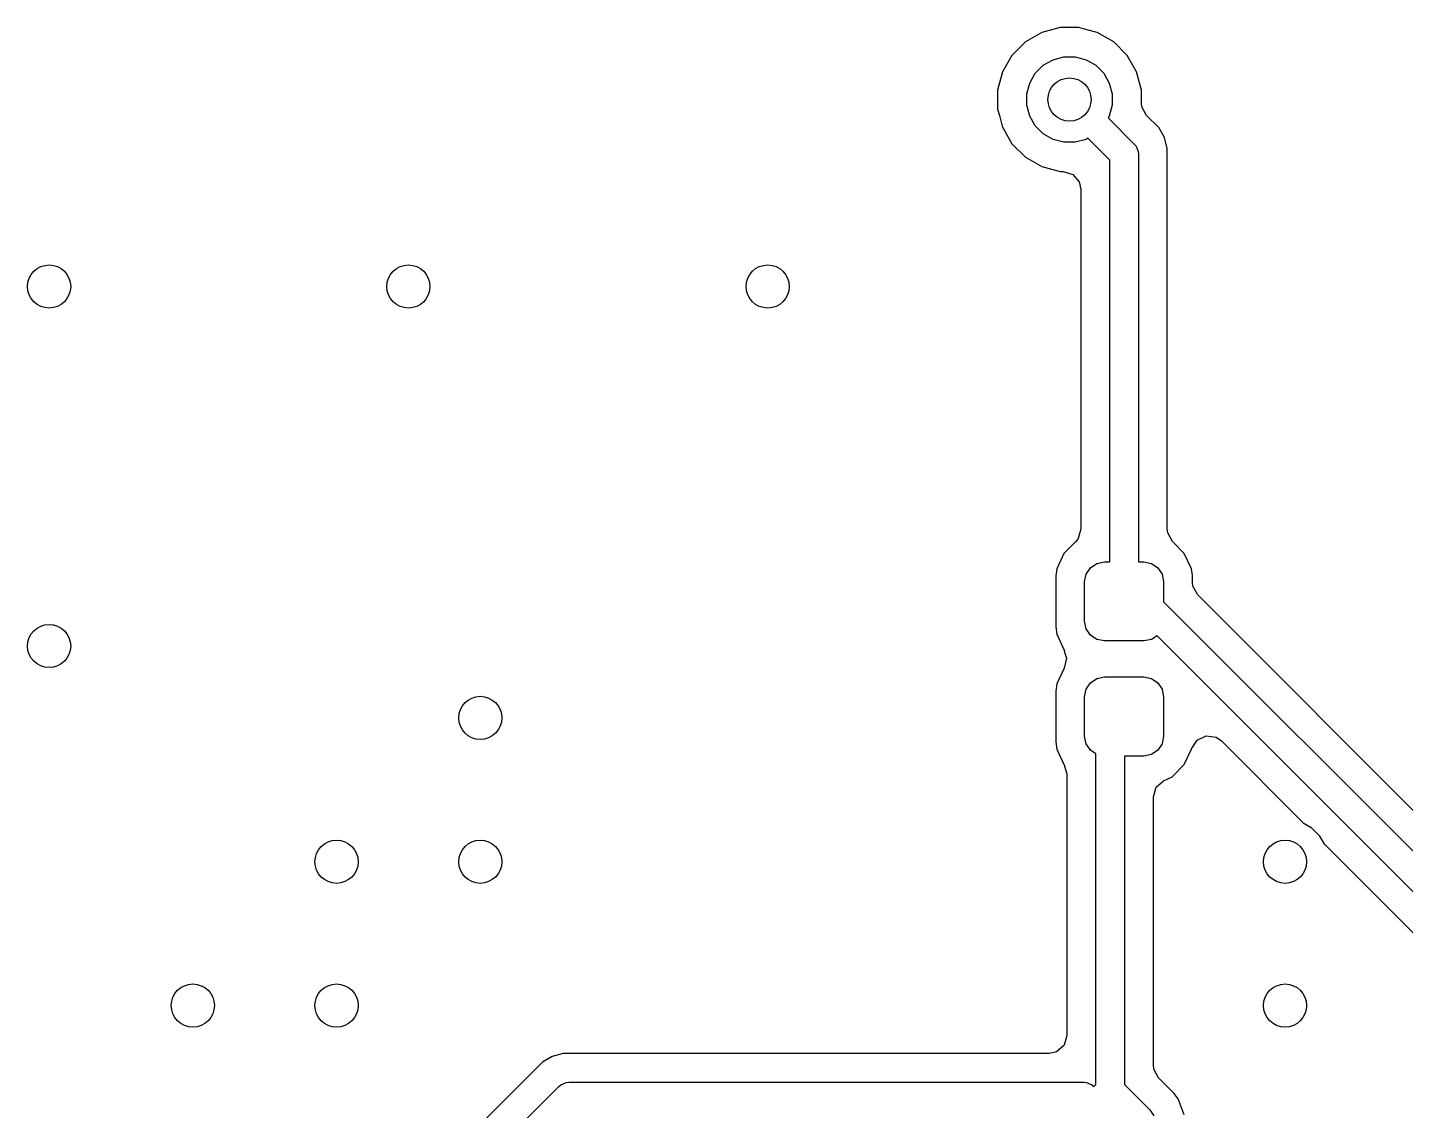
# Model space of a CAD drawing. Extents: x 2.65 to 6.49, y -4.64 to -1.62.
# Drawn here: x 5.7028 to 6.0802, y -2.5878 to -2.2913 of the extents above; entities that cross this region are included whole.
import ezdxf

# ---------------------------------------------------------------- set-up
doc = ezdxf.new("R2010")
doc.units = 0
doc.header["$MEASUREMENT"] = 0
doc.layers.add('BLACK', color=7, linetype='CONTINUOUS')

msp = doc.modelspace()

# ---------------------------------------------------------------- linework, layer by layer
at = {"layer": 'BLACK', "linetype": 'CONTINUOUS'}
for p, q in [((5.98058, -2.29266), (5.97609, -2.29526)), ((5.98559, -2.29132), (5.98058, -2.29266)), ((5.99078, -2.29132), (5.98559, -2.29132)), ((5.99329, -2.29199), (5.99078, -2.29132)), ((5.99579, -2.29266), (5.99329, -2.29199)), ((5.99804, -2.29396), (5.99579, -2.29266)), ((6.00029, -2.29526), (5.99804, -2.29396)), ((5.97609, -2.29526), (5.97242, -2.29892)), ((5.97609, -2.29526), (5.97609, -2.29526)), ((6.00396, -2.29892), (6.00029, -2.29526)), ((5.97242, -2.29892), (5.96983, -2.30342)), ((5.97242, -2.29892), (5.97242, -2.29892)), ((5.97882, -2.30383), (5.981, -2.30165)), ((5.981, -2.30165), (5.98367, -2.30011)), ((5.98367, -2.30011), (5.98665, -2.29931)), ((5.98665, -2.29931), (5.98973, -2.29931)), ((5.98973, -2.29931), (5.99271, -2.30011)), ((5.99271, -2.30011), (5.99538, -2.30165)), ((5.99538, -2.30165), (5.99756, -2.30383)), ((6.00655, -2.30342), (6.00396, -2.29892)), ((5.96983, -2.30342), (5.96848, -2.30843)), ((5.97728, -2.3065), (5.97882, -2.30383)), ((5.99756, -2.30383), (5.9991, -2.3065)), ((6.00789, -2.30843), (6.00655, -2.30342)), ((5.96848, -2.30843), (5.96848, -2.31362)), ((5.97648, -2.30948), (5.97728, -2.3065)), ((5.97648, -2.31257), (5.97648, -2.30948)), ((5.9991, -2.3065), (5.9999, -2.30948)), ((5.9999, -2.30948), (5.9999, -2.31257)), ((6.00789, -2.31198), (6.00789, -2.30843)), ((6.00789, -2.30843), (6.00789, -2.30843)), ((5.96848, -2.31362), (5.96897, -2.31543)), ((5.97728, -2.31554), (5.97648, -2.31257)), ((5.9999, -2.31257), (5.9991, -2.31554)), ((6.00801, -2.31301), (6.00789, -2.31198)), ((6.00932, -2.31543), (6.00801, -2.31301)), ((5.96897, -2.31543), (5.96983, -2.31863)), ((5.97882, -2.31821), (5.97728, -2.31554)), ((5.9991, -2.31554), (5.9988, -2.31607)), ((5.9988, -2.31607), (6.00593, -2.3232)), ((6.01262, -2.31872), (6.00932, -2.31543)), ((5.96983, -2.31863), (5.96988, -2.31872)), ((5.96988, -2.31872), (5.97242, -2.32312)), ((5.981, -2.32039), (5.97882, -2.31821)), ((5.98367, -2.32194), (5.981, -2.32039)), ((6.01417, -2.32142), (6.01262, -2.31872)), ((6.01262, -2.31872), (6.01262, -2.31872)), ((5.97242, -2.32312), (5.97609, -2.32679)), ((5.98665, -2.32273), (5.98367, -2.32194)), ((5.98973, -2.32273), (5.98665, -2.32273)), ((5.99271, -2.32194), (5.98973, -2.32273)), ((5.99323, -2.32163), (5.99271, -2.32194)), ((5.99921, -2.32762), (5.99323, -2.32163)), ((6.00593, -2.3232), (6.00642, -2.3238)), ((6.00642, -2.3238), (6.00701, -2.32522)), ((6.01498, -2.32443), (6.01417, -2.32142)), ((6.01417, -2.32142), (6.01417, -2.32142)), ((6.01498, -2.42859), (6.01498, -2.32443)), ((6.01498, -2.32443), (6.01498, -2.32443)), ((5.97609, -2.32679), (5.98058, -2.32939)), ((5.99921, -2.4376), (5.99921, -2.32762)), ((6.00701, -2.32522), (6.00709, -2.32598)), ((6.00709, -2.32598), (6.00709, -2.4376)), ((5.98058, -2.32939), (5.98559, -2.33073)), ((5.98559, -2.33073), (5.98559, -2.33073)), ((5.98559, -2.33073), (5.98644, -2.33073)), ((5.98644, -2.33073), (5.98908, -2.3315)), ((5.98908, -2.3315), (5.99088, -2.33358)), ((5.99088, -2.33358), (5.99132, -2.33561)), ((5.99132, -2.33561), (5.99132, -2.42859)), ((5.99132, -2.42859), (5.99054, -2.43123)), ((6.01509, -2.42963), (6.01498, -2.42859)), ((6.01641, -2.43204), (6.01509, -2.42963)), ((5.98989, -2.43204), (5.98667, -2.43526)), ((5.99054, -2.43123), (5.98989, -2.43204)), ((6.01963, -2.43526), (6.01641, -2.43204)), ((5.98667, -2.43526), (5.98468, -2.43951)), ((5.99391, -2.43918), (5.99566, -2.43801)), ((5.99566, -2.43801), (5.99774, -2.4376)), ((5.99774, -2.4376), (5.99921, -2.4376)), ((6.00709, -2.4376), (6.00856, -2.4376)), ((6.00856, -2.4376), (6.01063, -2.43801)), ((6.01063, -2.43801), (6.01239, -2.43918)), ((6.02161, -2.43951), (6.01963, -2.43526)), ((5.98468, -2.43951), (5.98443, -2.44145)), ((5.98443, -2.44145), (5.98443, -2.44145)), ((5.98443, -2.44145), (5.98443, -2.4554)), ((5.99232, -2.44301), (5.99273, -2.44094)), ((5.99273, -2.44094), (5.99391, -2.43918)), ((6.01239, -2.43918), (6.01356, -2.44094)), ((6.01356, -2.44094), (6.01398, -2.44301)), ((6.02176, -2.44062), (6.02161, -2.43951)), ((6.02187, -2.44145), (6.02176, -2.44062)), ((6.02187, -2.44321), (6.02187, -2.44145)), ((5.99232, -2.45384), (5.99232, -2.44301)), ((6.01398, -2.44301), (6.01398, -2.4485)), ((6.02198, -2.44425), (6.02187, -2.44321)), ((6.0233, -2.44666), (6.02198, -2.44425)), ((6.01398, -2.4485), (6.14133, -2.57585)), ((6.14801, -2.57137), (6.0233, -2.44666)), ((5.98443, -2.4554), (5.98468, -2.45734)), ((5.99273, -2.45591), (5.99232, -2.45384)), ((5.99391, -2.45767), (5.99273, -2.45591)), ((5.98468, -2.45734), (5.98468, -2.45734)), ((5.98468, -2.45734), (5.98685, -2.46198)), ((5.99566, -2.45884), (5.99391, -2.45767)), ((5.99774, -2.45925), (5.99566, -2.45884)), ((6.00856, -2.45925), (5.99774, -2.45925)), ((6.01063, -2.45884), (6.00856, -2.45925)), ((6.01216, -2.45782), (6.01063, -2.45884)), ((6.13461, -2.58027), (6.01216, -2.45782)), ((5.98685, -2.46198), (5.98674, -2.46203)), ((5.98674, -2.46203), (5.9874, -2.46398)), ((5.9874, -2.46398), (5.9868, -2.46635)), ((5.9867, -2.46669), (5.98468, -2.47101)), ((5.98673, -2.46665), (5.9867, -2.46669)), ((5.98685, -2.46637), (5.98673, -2.46662)), ((5.98673, -2.46662), (5.98673, -2.46665)), ((5.9868, -2.46635), (5.98685, -2.46637)), ((5.98468, -2.47101), (5.98443, -2.47295)), ((5.99273, -2.47244), (5.99391, -2.47068)), ((5.99391, -2.47068), (5.99566, -2.46951)), ((5.99566, -2.46951), (5.99774, -2.46909)), ((5.99774, -2.46909), (6.00856, -2.46909)), ((6.00856, -2.46909), (6.01063, -2.46951)), ((6.01063, -2.46951), (6.01239, -2.47068)), ((6.01239, -2.47068), (6.01356, -2.47244)), ((5.98443, -2.47295), (5.98443, -2.47295)), ((5.98443, -2.47295), (5.98443, -2.48689)), ((5.99232, -2.47451), (5.99273, -2.47244)), ((5.99232, -2.48533), (5.99232, -2.47451)), ((6.01356, -2.47244), (6.01398, -2.47451)), ((6.01398, -2.47451), (6.01398, -2.48533)), ((5.98443, -2.48689), (5.98468, -2.48883)), ((5.99273, -2.48741), (5.99232, -2.48533)), ((5.99391, -2.48916), (5.99273, -2.48741)), ((6.01356, -2.48741), (6.01239, -2.48916)), ((6.01398, -2.48533), (6.01356, -2.48741)), ((6.02178, -2.4885), (6.02314, -2.48638)), ((6.02314, -2.48638), (6.02564, -2.48524)), ((6.02564, -2.48524), (6.02836, -2.48562)), ((6.02836, -2.48562), (6.02979, -2.48662)), ((6.02979, -2.48662), (6.0522, -2.50903)), ((5.98468, -2.48883), (5.98468, -2.48883)), ((5.98468, -2.48883), (5.98685, -2.49347)), ((5.99539, -2.49015), (5.99391, -2.48916)), ((5.99539, -2.58069), (5.99539, -2.49015)), ((6.00856, -2.49075), (6.00326, -2.49075)), ((6.00326, -2.49075), (6.00326, -2.58069)), ((6.01063, -2.49034), (6.00856, -2.49075)), ((6.01239, -2.48916), (6.01063, -2.49034)), ((6.01963, -2.49308), (6.02161, -2.48883)), ((6.02161, -2.48883), (6.02165, -2.4887)), ((6.02161, -2.48883), (6.02161, -2.48883)), ((6.02165, -2.4887), (6.02174, -2.48857)), ((6.02174, -2.48857), (6.02177, -2.48849)), ((6.02177, -2.48849), (6.02178, -2.4885)), ((5.98685, -2.49347), (5.98678, -2.4935)), ((5.98678, -2.4935), (5.98749, -2.49561)), ((6.01631, -2.4964), (6.01963, -2.49308)), ((5.98749, -2.49561), (5.98749, -2.4958)), ((5.98749, -2.4958), (5.98749, -2.56728)), ((6.01193, -2.49928), (6.01397, -2.49749)), ((6.01397, -2.49749), (6.01631, -2.4964)), ((6.01116, -2.50192), (6.01193, -2.49928)), ((6.01116, -2.5754), (6.01116, -2.50192)), ((6.0522, -2.50903), (6.05443, -2.51031)), ((6.05443, -2.51031), (6.05661, -2.51249)), ((6.05661, -2.51249), (6.0579, -2.51473)), ((6.0579, -2.51473), (6.12528, -2.58211)), ((5.98672, -2.56992), (5.98464, -2.57172)), ((5.98749, -2.56728), (5.98672, -2.56992)), ((5.84649, -2.57296), (5.84379, -2.57452)), ((5.8495, -2.57216), (5.84649, -2.57296)), ((5.98261, -2.57216), (5.8495, -2.57216)), ((5.98464, -2.57172), (5.98261, -2.57216)), ((5.84379, -2.57452), (5.75825, -2.66006)), ((5.84379, -2.57452), (5.84379, -2.57452)), ((6.01127, -2.57643), (6.01116, -2.5754)), ((6.01259, -2.57885), (6.01127, -2.57643)), ((5.76493, -2.66454), (5.84827, -2.5812)), ((5.84827, -2.5812), (5.84887, -2.58072)), ((5.84887, -2.58072), (5.85028, -2.58013)), ((5.85028, -2.58013), (5.85105, -2.58005)), ((5.85105, -2.58005), (5.99209, -2.58005)), ((5.99209, -2.58005), (5.99285, -2.58013)), ((5.99285, -2.58013), (5.99427, -2.58072)), ((5.99427, -2.58072), (5.99487, -2.5812)), ((5.99487, -2.5812), (5.99539, -2.58069)), ((6.00326, -2.58069), (6.01018, -2.58761)), ((6.01684, -2.5831), (6.01259, -2.57885)), ((6.018, -2.58462), (6.01684, -2.5831)), ((6.01684, -2.5831), (6.01684, -2.5831)), ((6.01957, -2.58893), (6.018, -2.58462)), ((6.018, -2.58462), (6.018, -2.58462)), ((6.018, -2.58462), (6.018, -2.58462)), ((6.01018, -2.58761), (6.01129, -2.58927))]:
    msp.add_line(p, q, dxfattribs=at)
at = {"layer": 'BLACK'}
for centre in [(5.98819, -2.31102), (5.70866, -2.3622), (5.80709, -2.3622), (5.90551, -2.3622), (5.70866, -2.46063), (5.82677, -2.48031), (5.7874, -2.51969), (5.82677, -2.51969), (6.04724, -2.51969), (5.74803, -2.55906), (5.7874, -2.55906), (6.04724, -2.55906)]:
    msp.add_circle(centre, 0.00591, dxfattribs=at)

doc.saveas('drawing.dxf')
